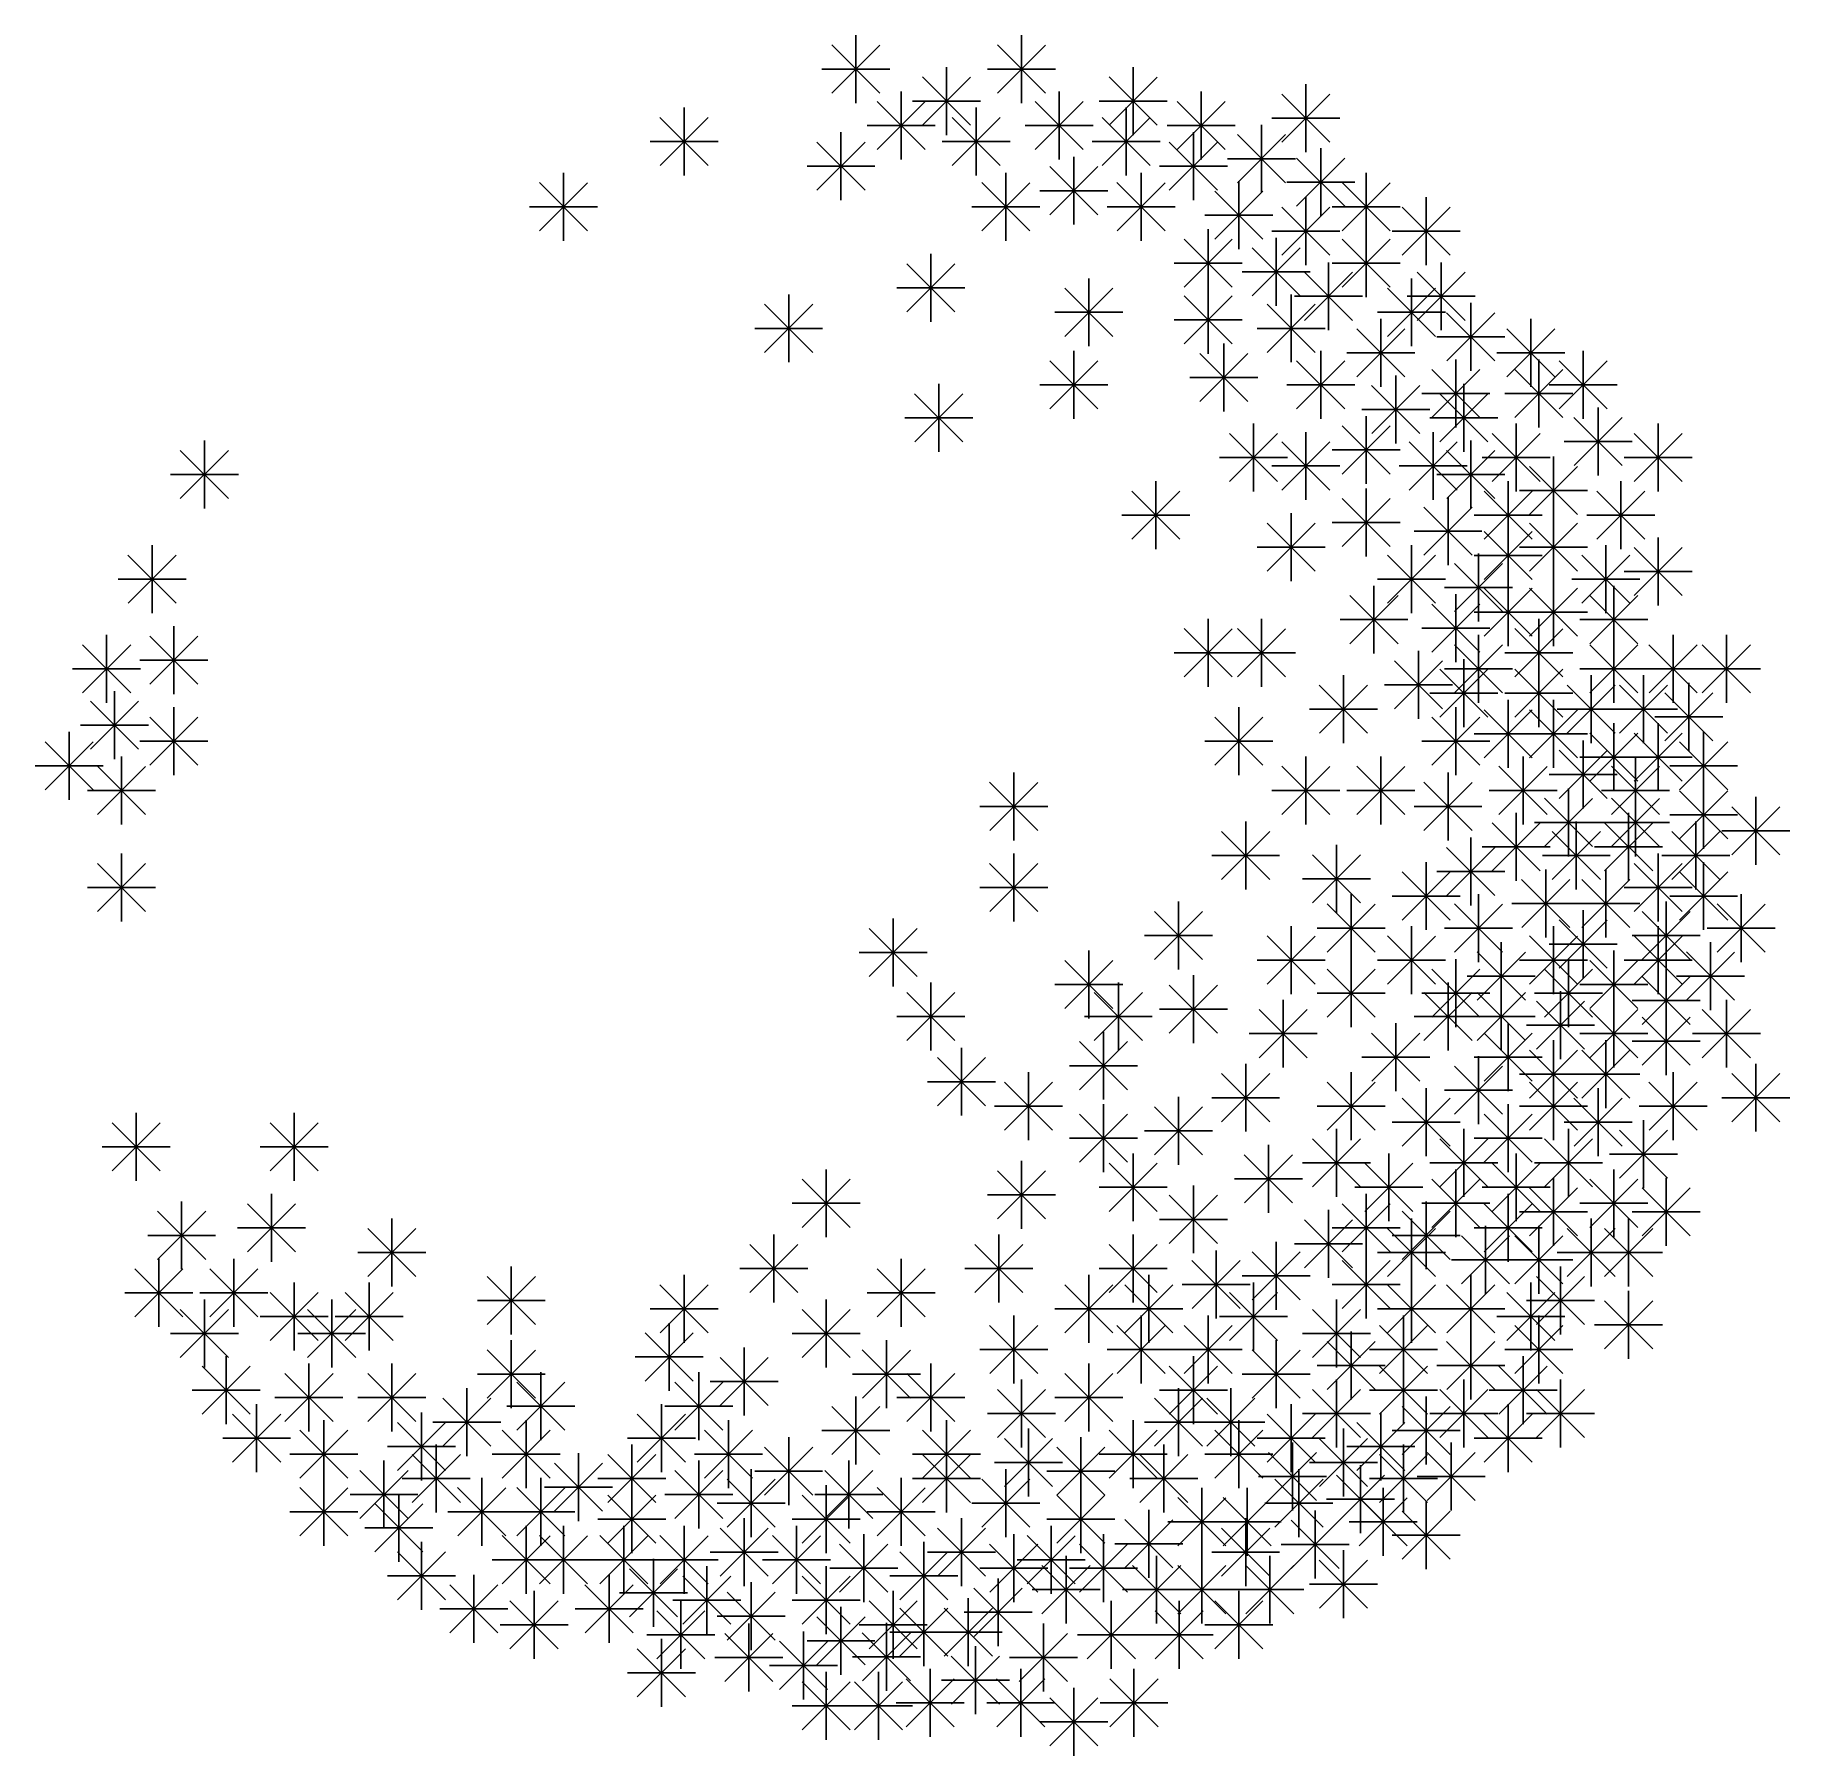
# Model space of a CAD drawing. Header units: metres. Extents: x -3 to 3.08, y -2.96 to 3.
import ezdxf

# ---------------------------------------------------------------- set-up
doc = ezdxf.new("R2010")
doc.units = ezdxf.units.M
doc.layers.add('ceco.net 69', color=7, linetype='Continuous')

# ---------------------------------------------------------------- blocks, each defined once
blk = doc.blocks.new('P7', base_point=(346.293078, 199.159046))
for p, q in [((348.414398, 200.037725), (348.414398, 194.037725)), ((346.293078, 194.916405), (350.538857, 199.162184)), ((346.293078, 199.159046), (350.535719, 194.916405)), ((345.414398, 197.037725), (351.414398, 197.037725))]:
    blk.add_line(p, q)
blk = doc.blocks.new('TREEP2')
at = {"xscale": 0.784804, "yscale": 0.784804, "zscale": 0.784804}
for p in [(-10.030494, 56.250815), (1.457172, 56.250815), (-17.757317, 54.032491), (-4.833693, 54.032491), (-29.723635, 52.849384), (-22.475465, 52.331775), (-12.628895, 52.331775), (-1.688261, 52.331775), (-17.278664, 51.222613), (-6.885062, 51.222613), (13.355111, 51.222613), (-26.646582, 50.039507), (-21.928434, 49.521898), (2.482856, 49.521898), (-30.74932, 48.412736), (-13.654579, 47.821183), (-33.894752, 46.71202), (-25.073866, 46.120467), (-18.304349, 46.71202), (-8.936431, 46.71202), (21.697345, 46.71202), (-38.065869, 45.011305), (-29.723635, 45.011305), (-33.894752, 42.792981), (-27.672267, 42.201428), (-22.954118, 42.792981), (-3.73963, 41.092266), (-39.091553, 40.500712), (-31.296352, 40.500712), (-37.040184, 39.39155), (-28.697951, 38.282388), (-22.954118, 38.873941), (-14.680264, 39.39155), (6.106941, 38.282388), (-41.142922, 37.690835), (-45.314039, 36.581673), (-34.920437, 36.581673), (-24.048182, 34.880958), (-48.938124, 34.363349), (-45.861071, 33.771795), (-40.117238, 33.771795), (-30.74932, 34.363349), (-13.654579, 34.363349), (-35.946121, 32.662633), (-40.66427, 32.07108), (-4.286661, 32.07108), (-49.963808, 30.444309), (-33.894752, 29.852756), (-54.134925, 29.335147), (-44.288355, 29.335147), (-38.544522, 28.743594), (-29.723635, 28.743594), (-26.09955, 29.335147), (-41.142922, 28.152041), (46.587287, 28.152041), (-46.886755, 27.042878), (-51.536525, 25.342163), (-43.741323, 25.342163), (-19.330033, 25.342163), (-39.570206, 24.233001), (-33.894752, 24.824554), (-46.886755, 23.123839), (-43.741323, 22.532286), (-28.697951, 23.123839), (-54.134925, 21.423124), (-50.51084, 20.905515), (-41.689954, 20.313961), (-37.040184, 20.905515), (50.211372, 20.905515), (-51.057872, 18.095637), (-46.886755, 18.613246), (-43.741323, 18.613246), (-34.441784, 18.095637), (-40.117238, 17.504084), (-45.861071, 15.803369), (-26.646582, 15.803369), (-22.954118, 15.803369), (48.707035, 15.28576), (-58.853074, 14.694206), (-55.16061, 14.694206), (-51.057872, 14.694206), (-41.689954, 14.694206), (53.356804, 14.694206), (-45.861071, 12.993491), (-40.66427, 12.993491), (-37.518837, 13.585044), (-53.109241, 11.884329), (-49.485156, 11.884329), (-32.322036, 11.884329), (-56.254673, 11.36672), (52.809773, 10.775167), (-46.886755, 10.183614), (-43.741323, 10.183614), (-40.117238, 9.666005), (-25.073866, 9.666005), (48.707035, 9.666005), (-57.280358, 7.965289), (-54.134925, 8.556843), (-51.057872, 8.556843), (55.955205, 7.965289), (-48.938124, 7.373736), (-52.562209, 6.264574), (-44.767007, 6.264574), (-34.920437, 6.264574), (-29.723635, 6.264574), (52.33112, 6.264574), (-57.280358, 4.563859), (-39.570206, 5.155412), (-9.483462, 5.155412), (-60.904443, 3.454697), (-52.562209, 4.04625), (-47.91244, 4.04625), (-56.733326, 1.753981), (-52.083556, 2.345535), (-48.459471, 1.753981), (-44.288355, 2.345535), (-25.552519, 1.753981), (-41.142922, 0.644819), (-54.134925, -0.464343), (-31.843383, 0.12721), (-9.483462, -0.464343), (52.33112, -0.464343), (-57.280358, -1.055896), (-50.51084, -1.573505), (-46.339723, -1.573505), (-38.065869, -1.055896), (-59.878758, -3.27422), (-54.681957, -3.791829), (-41.689954, -3.27422), (-32.869068, -3.27422), (-20.902749, -3.791829), (-54.134925, -5.492545), (-48.938124, -4.383382), (-46.886755, -5.492545), (-37.040184, -5.492545), (-28.697951, -5.492545), (-1.141229, -4.974936), (-57.75901, -6.601707), (-43.26267, -6.601707), (-51.057872, -7.19326), (-47.91244, -7.784813), (-40.117238, -7.784813), (-32.869068, -7.784813), (-14.680264, -7.19326), (-54.681957, -8.302422), (-21.928434, -8.893975), (-47.365408, -10.003137), (-43.26267, -9.411584), (-39.570206, -9.411584), (-16.731633, -9.411584), (-3.73963, -9.411584), (-58.853074, -10.59469), (-54.681957, -11.112299), (-51.057872, -10.59469), (-28.150919, -10.59469), (-43.741323, -12.221462), (-35.946121, -12.221462), (-15.705948, -12.813015), (-50.51084, -13.404568), (-46.886755, -13.404568), (-5.859377, -13.922177), (-60.904443, -15.031339), (-41.689954, -14.51373), (-25.552519, -15.031339), (-55.16061, -15.622892), (-46.886755, -15.622892), (-32.869068, -15.622892), (-10.509147, -15.622892), (-49.963808, -16.732054), (-38.065869, -16.732054), (-20.902749, -17.323607), (-43.741323, -17.841216), (-15.705948, -17.841216), (40.364801, -18.43277), (51.305436, -18.43277), (-53.109241, -18.950379), (-47.91244, -19.541932), (-40.66427, -19.541932), (-31.843383, -19.541932), (-44.288355, -21.242647), (-35.467468, -21.242647), (-27.125235, -20.651094), (-17.757317, -21.242647), (-51.057872, -22.351809), (-40.117238, -22.351809), (-10.030494, -21.760256), (3.50854, -22.351809), (-54.681957, -22.943362), (-46.886755, -22.943362), (-21.928434, -23.460971), (-43.741323, -24.052524), (-38.065869, -24.570133), (-33.894752, -24.052524), (41.937518, -24.052524), (48.160003, -24.570133), (-52.083556, -25.75324), (-49.485156, -25.75324), (-37.040184, -25.75324), (-31.296352, -25.161687), (33.595284, -25.75324), (-45.861071, -26.270849), (-42.168607, -26.270849), (-27.672267, -27.380011), (-17.757317, -26.862402), (-8.457778, -26.862402), (7.132626, -26.862402), (-33.894752, -27.971564), (-23.50115, -27.971564), (-1.688261, -28.563117), (44.535918, -28.563117), (49.732719, -28.563117), (-47.365408, -29.080726), (-41.142922, -29.672279), (-37.040184, -29.672279), (-18.85138, -29.672279), (-14.680264, -29.672279), (13.355111, -29.672279), (25.32143, -29.080726), (-52.083556, -30.781442), (-45.314039, -30.189888), (-26.09955, -30.189888), (35.168, -30.189888), (40.364801, -30.189888), (-31.843383, -31.372995), (3.50854, -31.372995), (37.766401, -31.372995), (46.587287, -31.372995), (-45.861071, -32.482157), (-36.493153, -32.482157), (-22.954118, -32.482157), (-18.304349, -32.482157), (-9.483462, -32.482157), (14.380796, -32.999766), (-41.142922, -33.591319), (-32.869068, -33.591319), (-27.672267, -34.182872), (-0.662576, -34.182872), (9.183994, -34.700481), (25.32143, -34.182872), (-44.767007, -35.292034), (-36.493153, -35.292034), (-21.928434, -35.292034), (-14.680264, -35.809643), (-3.73963, -35.809643), (33.595284, -35.809643), (39.339117, -35.809643), (45.08295, -35.292034), (-47.365408, -36.918805), (-40.66427, -36.918805), (-31.843383, -36.918805), (-10.030494, -36.918805), (12.329427, -36.401196), (23.270061, -36.401196), (-38.065869, -38.101912), (-24.526834, -37.510359), (-20.902749, -37.510359), (1.457172, -38.101912), (28.398483, -37.510359), (-43.741323, -38.619521), (-34.920437, -39.211074), (-28.697951, -38.619521), (14.927827, -38.619521), (31.543915, -39.211074), (42.963202, -38.619521), (-32.322036, -40.320236), (-25.073866, -39.728683), (-17.757317, -39.728683), (-10.509147, -40.320236), (-4.833693, -39.728683), (10.278058, -39.728683), (24.295745, -39.728683), (38.313433, -39.728683), (-39.789732, -41.275714), (-36.493153, -41.429398), (-28.802477, -41.275714), (-19.877065, -41.429398), (-14.133232, -40.911789), (-4.833693, -41.429398), (6.106941, -40.911789), (16.979196, -41.429398), (20.67166, -42.020951), (30.518231, -41.429398), (-33.511301, -42.845322), (-29.244983, -43.130113), (-8.936431, -43.130113), (1.935824, -42.53856), (8.705342, -43.130113), (12.329427, -42.53856), (34.142316, -42.53856), (-35.080908, -44.414929), (-25.663262, -44.414929), (-22.524046, -44.414929), (-14.133232, -44.239276), (-1.688261, -43.721667), (3.50854, -44.239276), (16.979196, -44.239276), (23.270061, -43.721667), (27.372799, -43.721667), (38.313433, -43.721667), (-38.065869, -45.348438), (33.116631, -44.830829), (-30.372085, -45.984537), (-25.552519, -46.531544), (-18.85138, -45.939991), (-5.859377, -46.531544), (9.183994, -46.531544), (-15.705948, -47.640706), (-12.081863, -47.049153), (-9.483462, -47.640706), (0.91014, -47.640706), (5.559909, -47.049153), (13.355111, -47.049153), (17.526228, -47.049153), (21.697345, -47.049153), (24.295745, -47.049153), (-32.322036, -48.749868), (-27.23287, -49.123753), (-22.524046, -49.123753), (-19.384831, -49.123753), (-13.1064, -49.123753), (-3.260977, -48.158315), (31.543915, -48.158315), (3.50854, -49.85903), (11.782395, -49.85903), (15.474859, -49.341421), (18.551912, -50.450584), (27.91983, -50.450584), (-25.073866, -51.559746), (-8.397576, -50.693361), (-1.141229, -51.559746), (8.705342, -50.968193), (23.748714, -51.559746), (-20.954438, -52.262968), (-16.245615, -52.262968), (-6.33803, -52.077355), (-3.260977, -52.077355), (2.482856, -52.668908), (13.576932, -52.262968), (-11.536792, -53.832576), (-0.662576, -53.77807), (8.868109, -53.832576), (5.081257, -54.369623), (14.927827, -54.887232), (-6.827969, -55.402184), (-17.815223, -56.971792), (-9.967184, -56.971792), (-3.688753, -56.971792), (-0.115545, -57.179501), (3.50854, -57.179501), (-13.654579, -58.288663)]:
    blk.add_blockref('P7', p, dxfattribs=at)
blk = doc.blocks.new('A$C379935A4')
blk.add_blockref('TREEP2', (61.59, 62.31))

msp = doc.modelspace()

# ---------------------------------------------------------------- block references
at = {"layer": 'ceco.net 69', "extrusion": (0, 0, -1), "xscale": 0.05, "yscale": 0.05, "zscale": -0.05}
msp.add_blockref('A$C379935A4', (-3.077, -2.9639), dxfattribs=at)

doc.saveas('drawing.dxf')
